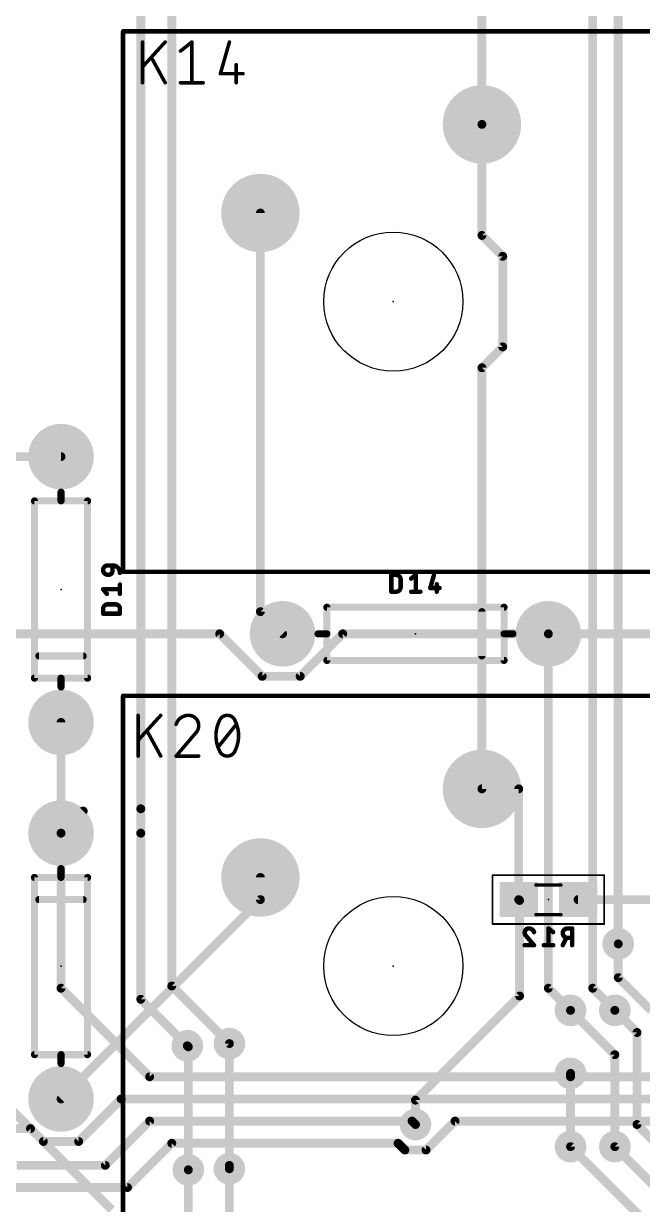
# Model space of a CAD drawing. Extents: x -145 to 0, y -20 to 96.
# Drawn here: x -98.86 to -81.13, y 12.85 to 46.7 of the extents above; entities that cross this region are included whole.
import ezdxf

# ---------------------------------------------------------------- set-up
doc = ezdxf.new("R2010")
doc.units = 0
for name, color, linetype in [('1', 12, 'CONTINUOUS'), ('16', 132, 'CONTINUOUS'), ('17', 110, 'CONTINUOUS'), ('18', 110, 'CONTINUOUS'), ('20', 31, 'CONTINUOUS'), ('21', 41, 'CONTINUOUS'), ('23', 53, 'CONTINUOUS'), ('24', 53, 'CONTINUOUS'), ('25', 253, 'CONTINUOUS'), ('26', 253, 'CONTINUOUS'), ('40', 132, 'CONTINUOUS'), ('51', 253, 'CONTINUOUS'), ('52', 253, 'CONTINUOUS')]:
    doc.layers.add(name, color=color, linetype=linetype)

# ---------------------------------------------------------------- blocks, each defined once
blk = doc.blocks.new('ROUNDP')
at = {"const_width": 0.5}
blk.add_lwpolyline([(0, -0.25, 1), (0, 0.25, 1), (0, -0.25)], format="xyb", dxfattribs=at)
blk = doc.blocks.new('RECT')
blk.add_solid([(-0.5, -0.5), (0.5, -0.5), (-0.5, 0.5), (0.5, 0.5)])
blk = doc.blocks.new('ROUNDV')
at = {"const_width": 0.5}
blk.add_lwpolyline([(0, -0.25, 1), (0, 0.25, 1), (0, -0.25)], format="xyb", dxfattribs=at)

msp = doc.modelspace()

# ---------------------------------------------------------------- linework, layer by layer
at = {"layer": '1', "const_width": 0.254}
for points in [[(-95.504, 24.1935), (-95.504, 91.567)], [(-94.615, 19.1135), (-94.615, 90.805)], [(-81.8174, 20.32), (-81.8174, 65.3074)], [(-85.725, 55.8888), (-85.725, 43.815)], [(-82.55, 19.05), (-82.55, 46.99)], [(-85.725, 43.815), (-85.725, 40.6313)], [(-85.725, 40.6313), (-85.1281, 40.0344)], [(-85.1281, 40.0344), (-85.1281, 37.4357)], [(-85.1281, 37.4357), (-85.725, 36.8388)], [(-85.725, 36.8388), (-85.725, 24.765)], [(-83.82, 19.05), (-83.82, 29.21)], [(-95.504, 23.495), (-95.504, 24.1935)], [(-97.79, 23.495), (-97.79, 19.05)], [(-95.504, 18.7325), (-95.504, 23.495)], [(-95.25, 16.51), (-97.79, 19.05)], [(-92.964, 17.4625), (-94.615, 19.1135)], [(-83.185, 18.415), (-83.82, 19.05)], [(-81.915, 18.415), (-82.55, 19.05)], [(-94.1705, 17.399), (-95.504, 18.7325)], [(-95.25, 16.51), (-83.185, 16.51)], [(-83.185, 16.6076), (-83.185, 16.51)], [(-83.185, 16.51), (-78.8035, 16.51)], [(-98.295, 14.6558), (-99.5142, 15.875)], [(-96.0658, 15.875), (-97.285, 14.6558)], [(-51.435, 15.875), (-96.0658, 15.875)], [(-96.52, 13.97), (-95.25, 15.24)], [(-95.25, 15.24), (-87.7276, 15.24)], [(-87.7276, 15.24), (-87.63, 15.1424)], [(-87.3265, 14.4098), (-86.4963, 15.24)], [(-86.4963, 15.24), (-53.9456, 15.24)], [(-97.285, 14.6558), (-98.295, 14.6558)], [(-95.885, 13.335), (-94.615, 14.605)], [(-94.615, 14.605), (-88.1287, 14.605)], [(-88.1287, 14.605), (-87.9335, 14.4098)], [(-77.1826, 8.505), (-83.185, 14.5074)], [(-76.319, 8.9114), (-81.915, 14.5074)], [(-87.9335, 14.4098), (-87.3265, 14.4098)], [(-99.06, 13.97), (-96.52, 13.97)], [(-94.1411, 8.3838), (-94.1411, 13.843)], [(-92.964, 13.97), (-92.964, 13.8724)], [(-92.964, 4.1275), (-92.964, 13.8724)], [(-99.695, 13.335), (-95.885, 13.335)]]:
    msp.add_lwpolyline(points, dxfattribs=at)
at = {"layer": '1', "const_width": 0.127}
for points in [[(-85.6615, 43.815, 1), (-85.7885, 43.815)], [(-85.7885, 43.815, 1), (-85.6615, 43.815)], [(-85.6801, 40.6762, 1), (-85.7699, 40.5863)], [(-85.7885, 40.6313, 1), (-85.6615, 40.6313)], [(-85.0646, 40.0344, 1), (-85.1916, 40.0344)], [(-85.173, 39.9894, 1), (-85.0832, 40.0793)], [(-85.1916, 37.4357, 1), (-85.0646, 37.4357)], [(-85.0832, 37.3907, 1), (-85.173, 37.4806)], [(-85.6615, 36.8388, 1), (-85.7885, 36.8388)], [(-85.7699, 36.8837, 1), (-85.6801, 36.7938)], [(-83.7565, 29.21, 1), (-83.8835, 29.21)], [(-85.7885, 24.765, 1), (-85.6615, 24.765)], [(-95.4405, 24.1935, 1), (-95.5675, 24.1935)], [(-95.5675, 24.1935, 1), (-95.4405, 24.1935)], [(-97.7265, 23.495, 1), (-97.8535, 23.495)], [(-95.4405, 23.495, 1), (-95.5675, 23.495)], [(-95.5675, 23.495, 1), (-95.4405, 23.495)], [(-81.8809, 20.32, 1), (-81.7539, 20.32)], [(-97.7451, 19.0949, 1), (-97.8349, 19.0051)], [(-97.8535, 19.05, 1), (-97.7265, 19.05)], [(-94.5701, 19.1584, 1), (-94.6599, 19.0686)], [(-94.6785, 19.1135, 1), (-94.5515, 19.1135)], [(-83.7751, 19.0949, 1), (-83.8649, 19.0051)], [(-83.8835, 19.05, 1), (-83.7565, 19.05)], [(-82.5051, 19.0949, 1), (-82.5949, 19.0051)], [(-82.6135, 19.05, 1), (-82.4865, 19.05)], [(-95.4591, 18.7774, 1), (-95.5489, 18.6876)], [(-95.5675, 18.7325, 1), (-95.4405, 18.7325)], [(-83.2299, 18.3701, 1), (-83.1401, 18.4599)], [(-81.9599, 18.3701, 1), (-81.8701, 18.4599)], [(-94.2154, 17.3541, 1), (-94.1256, 17.4439)], [(-93.0089, 17.4176, 1), (-92.9191, 17.5074)], [(-95.25, 16.5735, 1), (-95.25, 16.4465)], [(-95.2949, 16.4651, 1), (-95.2051, 16.5549)], [(-83.1215, 16.6076, 1), (-83.2485, 16.6076)], [(-83.185, 16.5735, 1), (-83.185, 16.4465)], [(-83.185, 16.4465, 1), (-83.185, 16.5735)], [(-83.2485, 16.51, 1), (-83.1215, 16.51)], [(-96.0658, 15.9385, 1), (-96.0658, 15.8115)], [(-96.0209, 15.8301, 1), (-96.1107, 15.9199)], [(-95.25, 15.3035, 1), (-95.25, 15.1765)], [(-95.2051, 15.1951, 1), (-95.2949, 15.2849)], [(-87.6827, 15.2849, 1), (-87.7725, 15.1951)], [(-87.7276, 15.1765, 1), (-87.7276, 15.3035)], [(-87.6749, 15.0975, 1), (-87.5851, 15.1873)], [(-86.4963, 15.3035, 1), (-86.4963, 15.1765)], [(-86.4514, 15.1951, 1), (-86.5412, 15.2849)], [(-98.295, 14.7193, 1), (-98.295, 14.5923)], [(-98.3399, 14.6109, 1), (-98.2501, 14.7007)], [(-97.3299, 14.7007, 1), (-97.2401, 14.6109)], [(-97.285, 14.5923, 1), (-97.285, 14.7193)], [(-94.615, 14.6685, 1), (-94.615, 14.5415)], [(-94.5701, 14.5601, 1), (-94.6599, 14.6499)], [(-88.0838, 14.6499, 1), (-88.1736, 14.5601)], [(-88.1287, 14.5415, 1), (-88.1287, 14.6685)], [(-83.1401, 14.5523, 1), (-83.2299, 14.4625)], [(-81.8701, 14.5523, 1), (-81.9599, 14.4625)], [(-87.9335, 14.4733, 1), (-87.9335, 14.3463)], [(-87.9784, 14.3649, 1), (-87.8886, 14.4547)], [(-87.3714, 14.4547, 1), (-87.2816, 14.3649)], [(-87.3265, 14.3463, 1), (-87.3265, 14.4733)], [(-96.5649, 14.0149, 1), (-96.4751, 13.9251)], [(-96.52, 13.9065, 1), (-96.52, 14.0335)], [(-94.0776, 13.843, 1), (-94.2046, 13.843)], [(-92.9005, 13.97, 1), (-93.0275, 13.97)], [(-92.9005, 13.8724, 1), (-93.0275, 13.8724)], [(-93.0275, 13.8724, 1), (-92.9005, 13.8724)], [(-95.9299, 13.3799, 1), (-95.8401, 13.2901)], [(-95.885, 13.2715, 1), (-95.885, 13.3985)]]:
    msp.add_lwpolyline(points, format="xyb", dxfattribs=at)
at = {"layer": '16', "const_width": 0.254}
for points in [[(-92.075, 41.275), (-92.075, 29.845)], [(-103.505, 34.29), (-97.79, 34.29)], [(-92.075, 29.845), (-91.44, 29.21)], [(-102.87, 29.21), (-93.2434, 29.21)], [(-93.2434, 29.21), (-92.0242, 27.9908)], [(-90.935, 27.9908), (-89.7158, 29.21)], [(-89.7158, 29.21), (-83.82, 29.21)], [(-83.82, 29.21), (-67.31, 29.21)], [(-92.0242, 27.9908), (-90.935, 27.9908)], [(-97.79, 26.67), (-97.79, 23.495)], [(-85.725, 24.765), (-84.67, 24.765)], [(-84.67, 21.59), (-84.67, 24.765)], [(-97.79, 23.495), (-97.155, 24.13)], [(-92.075, 21.59), (-92.075, 22.225)], [(-97.79, 15.875), (-92.075, 21.59)], [(-84.67, 21.59), (-84.6455, 21.5655)], [(-84.6455, 21.5655), (-84.6455, 18.8254)], [(-82.97, 21.59), (-80.1237, 21.59)], [(-81.8174, 19.3535), (-81.8174, 20.32)], [(-80.8736, 18.4097), (-81.8174, 19.3535)], [(-84.6455, 18.8254), (-87.63, 15.8409)], [(-81.915, 17.145), (-83.185, 18.415)], [(-81.28, 17.78), (-81.915, 18.415)], [(-81.28, 15.1424), (-81.28, 17.78)], [(-94.1411, 17.3696), (-94.1705, 17.399)], [(-94.1411, 13.843), (-94.1411, 17.3696)], [(-92.964, 17.4625), (-92.964, 13.8724)], [(-81.915, 14.5074), (-81.915, 17.145)], [(-83.185, 14.5074), (-83.185, 16.6076)], [(-87.63, 15.8409), (-87.63, 15.1424)], [(-80.645, 14.5074), (-81.28, 15.1424)], [(-98.6642, 15.025), (-104.775, 15.025)], [(-98.6642, 15.025), (-96.3345, 12.6953)]]:
    msp.add_lwpolyline(points, dxfattribs=at)
at = {"layer": '16', "const_width": 0.127}
for points in [[(-92.0115, 41.275, 1), (-92.1385, 41.275)], [(-97.79, 34.2265, 1), (-97.79, 34.3535)], [(-92.0301, 29.8899, 1), (-92.1199, 29.8001)], [(-92.1385, 29.845, 1), (-92.0115, 29.845)], [(-93.1985, 29.2549, 1), (-93.2883, 29.1651)], [(-93.2434, 29.1465, 1), (-93.2434, 29.2735)], [(-91.4849, 29.1651, 1), (-91.3951, 29.2549)], [(-89.7158, 29.2735, 1), (-89.7158, 29.1465)], [(-89.6709, 29.1651, 1), (-89.7607, 29.2549)], [(-83.82, 29.2735, 1), (-83.82, 29.1465)], [(-83.82, 29.1465, 1), (-83.82, 29.2735)], [(-92.0242, 28.0543, 1), (-92.0242, 27.9273)], [(-92.0691, 27.9459, 1), (-91.9793, 28.0357)], [(-90.9799, 28.0357, 1), (-90.8901, 27.9459)], [(-90.935, 27.9273, 1), (-90.935, 28.0543)], [(-97.7265, 26.67, 1), (-97.8535, 26.67)], [(-85.725, 24.8285, 1), (-85.725, 24.7015)], [(-84.6065, 24.765, 1), (-84.7335, 24.765)], [(-84.67, 24.7015, 1), (-84.67, 24.8285)], [(-97.1101, 24.0851, 1), (-97.1999, 24.1749)], [(-97.8349, 23.5399, 1), (-97.7451, 23.4501)], [(-97.8535, 23.495, 1), (-97.7265, 23.495)], [(-92.0115, 22.225, 1), (-92.1385, 22.225)], [(-92.0301, 21.5451, 1), (-92.1199, 21.6349)], [(-84.6251, 21.6349, 1), (-84.7149, 21.5451)], [(-84.582, 21.5655, 1), (-84.709, 21.5655)], [(-84.6904, 21.5206, 1), (-84.6006, 21.6104)], [(-82.97, 21.6535, 1), (-82.97, 21.5265)], [(-92.1385, 21.59, 1), (-92.0115, 21.59)], [(-84.7335, 21.59, 1), (-84.6065, 21.59)], [(-81.7539, 20.32, 1), (-81.8809, 20.32)], [(-81.7725, 19.3984, 1), (-81.8623, 19.3086)], [(-81.8809, 19.3535, 1), (-81.7539, 19.3535)], [(-84.709, 18.8254, 1), (-84.582, 18.8254)], [(-84.6006, 18.7805, 1), (-84.6904, 18.8703)], [(-83.1401, 18.4599, 1), (-83.2299, 18.3701)], [(-81.8701, 18.4599, 1), (-81.9599, 18.3701)], [(-81.2165, 17.78, 1), (-81.3435, 17.78)], [(-81.3249, 17.7351, 1), (-81.2351, 17.8249)], [(-94.1256, 17.4439, 1), (-94.2154, 17.3541)], [(-94.0776, 17.3696, 1), (-94.2046, 17.3696)], [(-94.186, 17.3247, 1), (-94.0962, 17.4145)], [(-92.9005, 17.4625, 1), (-93.0275, 17.4625)], [(-81.8515, 17.145, 1), (-81.9785, 17.145)], [(-81.9599, 17.1001, 1), (-81.8701, 17.1899)], [(-83.1215, 16.6076, 1), (-83.2485, 16.6076)], [(-97.8349, 15.9199, 1), (-97.7451, 15.8301)], [(-87.5665, 15.8409, 1), (-87.6935, 15.8409)], [(-87.6749, 15.8858, 1), (-87.5851, 15.796)], [(-81.2351, 15.1873, 1), (-81.3249, 15.0975)], [(-98.6193, 15.0699, 1), (-98.7091, 14.9801)], [(-98.6642, 14.9615, 1), (-98.6642, 15.0885)], [(-87.6935, 15.1424, 1), (-87.5665, 15.1424)], [(-81.3435, 15.1424, 1), (-81.2165, 15.1424)], [(-83.2485, 14.5074, 1), (-83.1215, 14.5074)], [(-81.9785, 14.5074, 1), (-81.8515, 14.5074)], [(-94.2046, 13.843, 1), (-94.0776, 13.843)], [(-93.0275, 13.8724, 1), (-92.9005, 13.8724)]]:
    msp.add_lwpolyline(points, format="xyb", dxfattribs=at)
at = {"layer": '20'}
for centre in [(-88.265, 38.735), (-88.265, 19.685)]:
    msp.add_circle(centre, 1.9939, dxfattribs=at)
at = {"layer": '21', "const_width": 0.2032}
for points in [[(-97.79, 33.02), (-97.79, 33.274)], [(-98.552, 27.94), (-98.552, 33.02)], [(-98.552, 33.02), (-97.79, 33.02)], [(-97.79, 33.02), (-97.028, 33.02)], [(-97.028, 33.02), (-97.028, 27.94)], [(-90.17, 29.972), (-85.09, 29.972)], [(-90.17, 29.21), (-90.17, 29.972)], [(-85.725, 29.845), (-85.725, 28.575)], [(-85.09, 29.972), (-85.09, 29.21)], [(-90.17, 29.21), (-90.424, 29.21)], [(-90.17, 28.448), (-90.17, 29.21)], [(-85.09, 29.21), (-85.09, 28.448)], [(-85.09, 29.21), (-84.836, 29.21)], [(-97.155, 28.575), (-98.425, 28.575)], [(-85.09, 28.448), (-90.17, 28.448)], [(-97.79, 27.94), (-98.552, 27.94)], [(-97.028, 27.94), (-97.79, 27.94)], [(-97.79, 27.94), (-97.79, 27.686)], [(-97.79, 22.225), (-97.79, 22.479)], [(-98.552, 17.145), (-98.552, 22.225)], [(-98.552, 22.225), (-97.79, 22.225)], [(-97.79, 22.225), (-97.028, 22.225)], [(-97.028, 22.225), (-97.028, 17.145)], [(-98.425, 21.59), (-97.155, 21.59)], [(-97.79, 17.145), (-98.552, 17.145)], [(-97.028, 17.145), (-97.79, 17.145)], [(-97.79, 17.145), (-97.79, 16.891)]]:
    msp.add_lwpolyline(points, dxfattribs=at)
at = {"layer": '21', "const_width": 0.1016}
for points in [[(-97.7392, 33.274, 1), (-97.8408, 33.274)], [(-98.5012, 33.02, 1), (-98.6028, 33.02)], [(-98.552, 33.0708, 1), (-98.552, 32.9692)], [(-97.79, 33.0708, 1), (-97.79, 32.9692)], [(-97.8408, 33.02, 1), (-97.7392, 33.02)], [(-97.79, 32.9692, 1), (-97.79, 33.0708)], [(-96.9772, 33.02, 1), (-97.0788, 33.02)], [(-97.028, 32.9692, 1), (-97.028, 33.0708)], [(-90.17, 30.0228, 1), (-90.17, 29.9212)], [(-90.1192, 29.972, 1), (-90.2208, 29.972)], [(-85.6742, 29.845, 1), (-85.7758, 29.845)], [(-85.0392, 29.972, 1), (-85.1408, 29.972)], [(-85.09, 29.9212, 1), (-85.09, 30.0228)], [(-90.424, 29.2608, 1), (-90.424, 29.1592)], [(-90.1192, 29.21, 1), (-90.2208, 29.21)], [(-90.2208, 29.21, 1), (-90.1192, 29.21)], [(-90.17, 29.1592, 1), (-90.17, 29.2608)], [(-85.0392, 29.21, 1), (-85.1408, 29.21)], [(-85.09, 29.2608, 1), (-85.09, 29.1592)], [(-85.1408, 29.21, 1), (-85.0392, 29.21)], [(-84.836, 29.1592, 1), (-84.836, 29.2608)], [(-98.425, 28.6258, 1), (-98.425, 28.5242)], [(-97.155, 28.5242, 1), (-97.155, 28.6258)], [(-90.17, 28.4988, 1), (-90.17, 28.3972)], [(-90.2208, 28.448, 1), (-90.1192, 28.448)], [(-85.7758, 28.575, 1), (-85.6742, 28.575)], [(-85.1408, 28.448, 1), (-85.0392, 28.448)], [(-85.09, 28.3972, 1), (-85.09, 28.4988)], [(-98.552, 27.9908, 1), (-98.552, 27.8892)], [(-98.6028, 27.94, 1), (-98.5012, 27.94)], [(-97.79, 27.9908, 1), (-97.79, 27.8892)], [(-97.7392, 27.94, 1), (-97.8408, 27.94)], [(-97.79, 27.8892, 1), (-97.79, 27.9908)], [(-97.0788, 27.94, 1), (-96.9772, 27.94)], [(-97.028, 27.8892, 1), (-97.028, 27.9908)], [(-97.8408, 27.686, 1), (-97.7392, 27.686)], [(-97.7392, 22.479, 1), (-97.8408, 22.479)], [(-98.5012, 22.225, 1), (-98.6028, 22.225)], [(-98.552, 22.2758, 1), (-98.552, 22.1742)], [(-97.79, 22.2758, 1), (-97.79, 22.1742)], [(-97.8408, 22.225, 1), (-97.7392, 22.225)], [(-97.79, 22.1742, 1), (-97.79, 22.2758)], [(-96.9772, 22.225, 1), (-97.0788, 22.225)], [(-97.028, 22.1742, 1), (-97.028, 22.2758)], [(-98.425, 21.6408, 1), (-98.425, 21.5392)], [(-97.155, 21.5392, 1), (-97.155, 21.6408)], [(-98.552, 17.1958, 1), (-98.552, 17.0942)], [(-98.6028, 17.145, 1), (-98.5012, 17.145)], [(-97.79, 17.1958, 1), (-97.79, 17.0942)], [(-97.7392, 17.145, 1), (-97.8408, 17.145)], [(-97.8408, 16.891, 1), (-97.7392, 16.891)], [(-97.79, 17.0942, 1), (-97.79, 17.1958)], [(-97.0788, 17.145, 1), (-96.9772, 17.145)], [(-97.028, 17.0942, 1), (-97.028, 17.1958)]]:
    msp.add_lwpolyline(points, format="xyb", dxfattribs=at)
at = {"layer": '23'}
for p in [(-88.265, 38.735), (-97.79, 30.48), (-87.63, 29.21), (-97.79, 19.685), (-88.265, 19.685)]:
    msp.add_point(p, dxfattribs=at)
at = {"layer": '24'}
msp.add_point((-83.82, 21.59), dxfattribs=at)
at = {"layer": '25'}
for points, const_width in [([(-95.4532, 45.0088), (-95.4532, 46.1772)], 0.1016), ([(-94.8041, 46.1772), (-95.4532, 45.4632)], 0.1016), ([(-94.3652, 45.9176), (-94.0407, 46.1772)], 0.1016), ([(-94.0407, 46.1772), (-94.0407, 45.0088)], 0.1016), ([(-92.9626, 46.1772), (-93.2222, 45.2684)], 0.1016), ([(-94.8041, 45.0088), (-95.1936, 45.7228)], 0.1016), ([(-92.7679, 45.5281), (-92.7679, 45.0088)], 0.1016), ([(-94.3652, 45.0088), (-93.7161, 45.0088)], 0.1016), ([(-93.2222, 45.2684), (-92.5731, 45.2684)], 0.1016), ([(-96.4494, 31.1718), (-96.3154, 31.1718)], 0.127), ([(-96.3154, 31.1718), (-96.3154, 31.011)], 0.127), ([(-96.4226, 30.9037), (-96.4494, 30.9037)], 0.127), ([(-88.3218, 30.4165), (-88.3218, 30.8991)], 0.127), ([(-88.3218, 30.8991), (-88.1878, 30.8991)], 0.127), ([(-88.0537, 30.765), (-88.0537, 30.5506)], 0.127), ([(-87.7549, 30.7919), (-87.6209, 30.8991)], 0.127), ([(-87.6209, 30.8991), (-87.6209, 30.4165)], 0.127), ([(-87.099, 30.8991), (-87.2063, 30.5237)], 0.127), ([(-96.4763, 30.3551), (-96.5835, 30.4891)], 0.127), ([(-96.5835, 30.4891), (-96.1009, 30.4891)], 0.127), ([(-96.1009, 30.3551), (-96.1009, 30.6232)], 0.127), ([(-88.1878, 30.4165), (-88.3218, 30.4165)], 0.127), ([(-87.7549, 30.4165), (-87.4868, 30.4165)], 0.127), ([(-87.2063, 30.5237), (-86.9382, 30.5237)], 0.127), ([(-87.0186, 30.631), (-87.0186, 30.4165)], 0.127), ([(-96.5835, 29.7882), (-96.5835, 29.9222)], 0.127), ([(-96.1009, 29.7882), (-96.5835, 29.7882)], 0.127), ([(-96.4494, 30.0563), (-96.235, 30.0563)], 0.127), ([(-96.1009, 29.9222), (-96.1009, 29.7882)], 0.127), ([(-95.5802, 25.7048), (-95.5802, 26.8732)], 0.1016), ([(-94.9311, 26.8732), (-95.5802, 26.1592)], 0.1016), ([(-94.9311, 25.7048), (-95.3206, 26.4188)], 0.1016), ([(-93.2843, 25.9644), (-92.765, 26.6136)], 0.1016), ([(-93.9405, 26.3539), (-94.4922, 25.7048)], 0.1016), ([(-94.4922, 25.7048), (-93.8431, 25.7048)], 0.1016)]:
    msp.add_lwpolyline(points, dxfattribs=dict(at, const_width=const_width))
for points, const_width in [([(-95.4278, 46.1772, 1), (-95.4786, 46.1772)], 0.0508), ([(-94.7853, 46.1601, 1), (-94.8229, 46.1943)], 0.0508), ([(-94.0153, 46.1772, 1), (-94.0661, 46.1772)], 0.0508), ([(-94.0248, 46.1574, 1), (-94.0566, 46.197)], 0.0508), ([(-92.9382, 46.1702, 1), (-92.987, 46.1842)], 0.0508), ([(-95.1713, 45.735, 1), (-95.2159, 45.7107)], 0.0508), ([(-94.3811, 45.9374, 1), (-94.3494, 45.8977)], 0.0508), ([(-95.472, 45.4803, 1), (-95.4344, 45.4461)], 0.0508), ([(-92.7425, 45.5281, 1), (-92.7933, 45.5281)], 0.0508), ([(-95.4786, 45.0088, 1), (-95.4278, 45.0088)], 0.0508), ([(-94.8264, 44.9966, 1), (-94.7818, 45.021)], 0.0508), ([(-94.3652, 45.0342, 1), (-94.3652, 44.9834)], 0.0508), ([(-94.0661, 45.0088, 1), (-94.0153, 45.0088)], 0.0508), ([(-93.7161, 44.9834, 1), (-93.7161, 45.0342)], 0.0508), ([(-93.2467, 45.2754, 1), (-93.1978, 45.2615)], 0.0508), ([(-93.2222, 45.2938, 1), (-93.2222, 45.243)], 0.0508), ([(-92.7933, 45.0088, 1), (-92.7425, 45.0088)], 0.0508), ([(-92.5731, 45.243, 1), (-92.5731, 45.2938)], 0.0508), ([(-96.4494, 31.1718, 1), (-96.4494, 30.9037)], 0.127), ([(-96.4494, 31.2036, 1), (-96.4494, 31.1401)], 0.0635), ([(-96.4494, 31.1401, 1), (-96.4494, 31.2036)], 0.0635), ([(-96.3154, 31.2036, 1), (-96.3154, 31.1401)], 0.0635), ([(-96.1009, 30.9573, 0.4142), (-96.3154, 31.1718)], 0.127), ([(-96.2836, 31.1718, 1), (-96.3471, 31.1718)], 0.0635), ([(-96.3154, 31.1401, 1), (-96.3154, 31.2036)], 0.0635), ([(-96.4494, 30.9355, 1), (-96.4494, 30.872)], 0.0635), ([(-96.4226, 30.9037, 0.4142), (-96.3154, 31.011)], 0.127), ([(-96.4226, 30.9355, 1), (-96.4226, 30.872)], 0.0635), ([(-96.4494, 30.872, 1), (-96.4494, 30.9355)], 0.0635), ([(-96.4226, 30.872, 1), (-96.4226, 30.9355)], 0.0635), ([(-96.2836, 31.011, 1), (-96.3471, 31.011)], 0.0635), ([(-96.3471, 31.011, 1), (-96.2836, 31.011)], 0.0635), ([(-96.1327, 30.9573, 1), (-96.0692, 30.9573)], 0.0635), ([(-88.2901, 30.8991, 1), (-88.3536, 30.8991)], 0.0635), ([(-88.3218, 30.9308, 1), (-88.3218, 30.8674)], 0.0635), ([(-88.0537, 30.765, 0.4142), (-88.1878, 30.8991)], 0.127), ([(-88.1878, 30.9308, 1), (-88.1878, 30.8674)], 0.0635), ([(-88.1878, 30.8674, 1), (-88.1878, 30.9308)], 0.0635), ([(-88.022, 30.765, 1), (-88.0855, 30.765)], 0.0635), ([(-87.7747, 30.8166, 1), (-87.7351, 30.7671)], 0.0635), ([(-87.5891, 30.8991, 1), (-87.6526, 30.8991)], 0.0635), ([(-87.601, 30.8743, 1), (-87.6407, 30.9239)], 0.0635), ([(-87.0685, 30.8904, 1), (-87.1296, 30.9078)], 0.0635), ([(-96.5587, 30.509, 1), (-96.6083, 30.4693)], 0.0635), ([(-96.5835, 30.5209, 1), (-96.5835, 30.4574)], 0.0635), ([(-96.0692, 30.6232, 1), (-96.1327, 30.6232)], 0.0635), ([(-96.1009, 30.4574, 1), (-96.1009, 30.5209)], 0.0635), ([(-88.3218, 30.4483, 1), (-88.3218, 30.3848)], 0.0635), ([(-88.1878, 30.4165, 0.4142), (-88.0537, 30.5506)], 0.127), ([(-88.1878, 30.4482, 1), (-88.1878, 30.3847)], 0.0635), ([(-88.1878, 30.3848, 1), (-88.1878, 30.4483)], 0.0635), ([(-88.0855, 30.765, 1), (-88.022, 30.765)], 0.0635), ([(-88.022, 30.5506, 1), (-88.0855, 30.5506)], 0.0635), ([(-88.0855, 30.5506, 1), (-88.022, 30.5506)], 0.0635), ([(-87.7549, 30.4483, 1), (-87.7549, 30.3848)], 0.0635), ([(-87.4868, 30.3848, 1), (-87.4868, 30.4483)], 0.0635), ([(-87.2063, 30.5555, 1), (-87.2063, 30.492)], 0.0635), ([(-87.2368, 30.5325, 1), (-87.1757, 30.515)], 0.0635), ([(-86.9869, 30.631, 1), (-87.0504, 30.631)], 0.0635), ([(-86.9382, 30.492, 1), (-86.9382, 30.5555)], 0.0635), ([(-96.501, 30.3353, 1), (-96.4515, 30.3749)], 0.0635), ([(-96.1327, 30.3551, 1), (-96.0692, 30.3551)], 0.0635), ([(-88.3536, 30.4165, 1), (-88.2901, 30.4165)], 0.0635), ([(-87.6526, 30.4165, 1), (-87.5891, 30.4165)], 0.0635), ([(-87.0504, 30.4165, 1), (-86.9869, 30.4165)], 0.0635), ([(-96.5517, 29.9222, 1), (-96.6153, 29.9222)], 0.0635), ([(-96.6153, 29.9222, 1), (-96.5517, 29.9222)], 0.0635), ([(-96.6153, 29.7882, 1), (-96.5517, 29.7882)], 0.0635), ([(-96.4494, 30.0563, 0.4142), (-96.5835, 29.9222)], 0.127), ([(-96.5835, 29.8199, 1), (-96.5835, 29.7564)], 0.0635), ([(-96.4494, 30.088, 1), (-96.4494, 30.0245)], 0.0635), ([(-96.4494, 30.0245, 1), (-96.4494, 30.088)], 0.0635), ([(-96.1009, 29.9222, 0.4142), (-96.235, 30.0563)], 0.127), ([(-96.235, 30.088, 1), (-96.235, 30.0245)], 0.0635), ([(-96.235, 30.0245, 1), (-96.235, 30.088)], 0.0635), ([(-96.0692, 29.9222, 1), (-96.1327, 29.9222)], 0.0635), ([(-96.1327, 29.7882, 1), (-96.0692, 29.7882)], 0.0635), ([(-96.1326, 29.9222, 1), (-96.0691, 29.9222)], 0.0635), ([(-96.1009, 29.7564, 1), (-96.1009, 29.8199)], 0.0635), ([(-95.5548, 26.8732, 1), (-95.6056, 26.8732)], 0.0508), ([(-94.9123, 26.8561, 1), (-94.9499, 26.8903)], 0.0508), ([(-94.1352, 26.8732, 0.3252), (-94.4922, 26.6136)], 0.1016), ([(-93.8431, 26.5811, 0.4142), (-94.1352, 26.8732)], 0.1016), ([(-94.1352, 26.8986, 1), (-94.1352, 26.8478)], 0.0508), ([(-94.1352, 26.8478, 1), (-94.1352, 26.8986)], 0.0508), ([(-93.2519, 26.7109, 0.1139), (-93.3492, 26.289)], 0.1016), ([(-93.0247, 26.8732, 0.3205), (-93.2519, 26.7109)], 0.1016), ([(-93.2759, 26.7192, 1), (-93.2279, 26.7027)], 0.0508), ([(-93.229, 26.6998, 1), (-93.2747, 26.7221)], 0.0508), ([(-92.7975, 26.7109, 0.3205), (-93.0247, 26.8732)], 0.1016), ([(-93.0247, 26.8986, 1), (-93.0247, 26.8478)], 0.0508), ([(-93.0247, 26.8478, 1), (-93.0247, 26.8986)], 0.0508), ([(-92.7001, 26.289, 0.1139), (-92.7975, 26.7109)], 0.1016), ([(-92.7747, 26.7221, 1), (-92.8203, 26.6998)], 0.0508), ([(-92.8215, 26.7027, 1), (-92.7735, 26.7192)], 0.0508), ([(-95.2983, 26.431, 1), (-95.3429, 26.4067)], 0.0508), ([(-94.5164, 26.6214, 1), (-94.4681, 26.6057)], 0.0508), ([(-93.9405, 26.3539, 0.2053), (-93.8431, 26.5811)], 0.1016), ([(-93.9211, 26.3375, 1), (-93.9598, 26.3704)], 0.0508), ([(-93.8177, 26.5811, 1), (-93.8685, 26.5811)], 0.0508), ([(-93.8685, 26.5811, 1), (-93.8177, 26.5811)], 0.0508), ([(-92.7452, 26.5977, 1), (-92.7849, 26.6294)], 0.0508), ([(-95.599, 26.1763, 1), (-95.5614, 26.1421)], 0.0508), ([(-93.958, 26.3723, 1), (-93.923, 26.3355)], 0.0508), ([(-93.3492, 26.289, 0.1139), (-93.2519, 25.8671)], 0.1016), ([(-93.3238, 26.289, 1), (-93.3746, 26.289)], 0.0508), ([(-93.3746, 26.289, 1), (-93.3238, 26.289)], 0.0508), ([(-92.7975, 25.8671, 0.1139), (-92.7001, 26.289)], 0.1016), ([(-92.6747, 26.289, 1), (-92.7255, 26.289)], 0.0508), ([(-92.7255, 26.289, 1), (-92.6747, 26.289)], 0.0508), ([(-95.6056, 25.7048, 1), (-95.5548, 25.7048)], 0.0508), ([(-94.9534, 25.6926, 1), (-94.9088, 25.717)], 0.0508), ([(-94.5116, 25.7213, 1), (-94.4729, 25.6883)], 0.0508), ([(-94.4922, 25.7302, 1), (-94.4922, 25.6794)], 0.0508), ([(-93.8431, 25.6794, 1), (-93.8431, 25.7302)], 0.0508), ([(-93.3042, 25.9803, 1), (-93.2645, 25.9486)], 0.0508), ([(-93.2519, 25.8671, 0.3205), (-93.0247, 25.7048)], 0.1016), ([(-93.2278, 25.8753, 1), (-93.2759, 25.8588)], 0.0508), ([(-93.2747, 25.8559, 1), (-93.229, 25.8782)], 0.0508), ([(-93.0247, 25.7048, 0.3205), (-92.7975, 25.8671)], 0.1016), ([(-93.0247, 25.7302, 1), (-93.0247, 25.6794)], 0.0508), ([(-93.0247, 25.6794, 1), (-93.0247, 25.7302)], 0.0508), ([(-92.8203, 25.8782, 1), (-92.7747, 25.8559)], 0.0508), ([(-92.7735, 25.8588, 1), (-92.8215, 25.8753)], 0.0508)]:
    msp.add_lwpolyline(points, format="xyb", dxfattribs=dict(at, const_width=const_width))
at = {"layer": '26'}
for points, const_width in [([(-84.4678, 20.6438, 1), (-84.5313, 20.6438)], 0.0635), ([(-84.5313, 20.6438, 1), (-84.4678, 20.6438)], 0.0635), ([(-84.3789, 20.7645, 0.4142), (-84.4995, 20.6438)], 0.127), ([(-84.4995, 20.6438, 0.2053), (-84.4593, 20.55)], 0.127), ([(-84.2314, 20.6573, 0.3252), (-84.3789, 20.7645)], 0.127), ([(-84.3789, 20.7962, 1), (-84.3789, 20.7328)], 0.0635), ([(-84.3789, 20.7327, 1), (-84.3789, 20.7962)], 0.0635), ([(-84.2616, 20.6475, 1), (-84.2012, 20.667)], 0.0635), ([(-83.7851, 20.7645, 1), (-83.8486, 20.7645)], 0.0635), ([(-83.797, 20.7893, 1), (-83.8366, 20.7397)], 0.0635), ([(-83.7026, 20.6325, 1), (-83.6629, 20.682)], 0.0635), ([(-83.2745, 20.7645, 1), (-83.2745, 20.4964)], 0.127), ([(-83.2745, 20.7963, 1), (-83.2745, 20.7328)], 0.0635), ([(-83.2745, 20.7328, 1), (-83.2745, 20.7963)], 0.0635), ([(-83.1087, 20.7645, 1), (-83.1722, 20.7645)], 0.0635), ([(-83.1405, 20.7328, 1), (-83.1405, 20.7963)], 0.0635), ([(-84.4995, 20.3136, 1), (-84.4995, 20.2502)], 0.0635), ([(-84.4351, 20.5706, 1), (-84.4835, 20.5294)], 0.0635), ([(-84.4812, 20.527, 1), (-84.4374, 20.573)], 0.0635), ([(-84.2556, 20.2613, 1), (-84.2072, 20.3025)], 0.0635), ([(-84.2314, 20.2502, 1), (-84.2314, 20.3136)], 0.0635), ([(-83.9509, 20.3136, 1), (-83.9509, 20.2502)], 0.0635), ([(-83.8486, 20.2819, 1), (-83.7851, 20.2819)], 0.0635), ([(-83.6828, 20.2502, 1), (-83.6828, 20.3136)], 0.0635), ([(-83.437, 20.2961, 1), (-83.3802, 20.2677)], 0.0635), ([(-83.273, 20.4822, 1), (-83.3298, 20.5106)], 0.0635), ([(-83.2745, 20.5281, 1), (-83.2745, 20.4646)], 0.0635), ([(-83.2745, 20.4646, 1), (-83.2745, 20.5281)], 0.0635), ([(-83.1722, 20.2819, 1), (-83.1087, 20.2819)], 0.0635), ([(-83.1405, 20.4646, 1), (-83.1405, 20.5281)], 0.0635)]:
    msp.add_lwpolyline(points, format="xyb", dxfattribs=dict(at, const_width=const_width))
at = {"layer": '26', "const_width": 0.127}
for points in [[(-83.6828, 20.6573), (-83.8168, 20.7645)], [(-83.8168, 20.7645), (-83.8168, 20.2819)], [(-83.1405, 20.7645), (-83.2745, 20.7645)], [(-83.1405, 20.2819), (-83.1405, 20.7645)], [(-84.2314, 20.2819), (-84.4995, 20.2819)], [(-84.4593, 20.55), (-84.2314, 20.2819)], [(-83.6828, 20.2819), (-83.9509, 20.2819)], [(-83.4086, 20.2819), (-83.3014, 20.4964)], [(-83.2745, 20.4964), (-83.1405, 20.4964)]]:
    msp.add_lwpolyline(points, dxfattribs=at)
at = {"layer": '40', "const_width": 0.0508}
for points in [[(-82.22, 22.29), (-85.42, 22.29)], [(-85.42, 22.29), (-85.42, 20.89)], [(-82.22, 20.89), (-82.22, 22.29)], [(-85.42, 20.89), (-82.22, 20.89)]]:
    msp.add_lwpolyline(points, dxfattribs=at)
at = {"layer": '40', "const_width": 0.0254}
for points in [[(-85.42, 22.3027, 1), (-85.42, 22.2773)], [(-85.4073, 22.29, 1), (-85.4327, 22.29)], [(-82.2073, 22.29, 1), (-82.2327, 22.29)], [(-82.22, 22.2773, 1), (-82.22, 22.3027)], [(-85.42, 20.9027, 1), (-85.42, 20.8773)], [(-85.4327, 20.89, 1), (-85.4073, 20.89)], [(-82.2327, 20.89, 1), (-82.2073, 20.89)], [(-82.22, 20.8773, 1), (-82.22, 20.9027)]]:
    msp.add_lwpolyline(points, format="xyb", dxfattribs=at)
at = {"layer": '51', "const_width": 0.0635}
for points in [[(-95.9802, 46.482, 1), (-96.0438, 46.482)], [(-96.012, 46.5138, 1), (-96.012, 46.4502)], [(-96.0438, 30.988, 1), (-95.9802, 30.988)], [(-96.012, 31.0198, 1), (-96.012, 30.9563)], [(-95.9802, 27.432, 1), (-96.0438, 27.432)], [(-96.012, 27.4638, 1), (-96.012, 27.4003)]]:
    msp.add_lwpolyline(points, format="xyb", dxfattribs=at)
at = {"layer": '51', "const_width": 0.127}
for points in [[(-96.012, 30.988), (-96.012, 46.482)], [(-96.012, 46.482), (-80.518, 46.482)], [(-80.518, 30.988), (-96.012, 30.988)], [(-96.012, 11.938), (-96.012, 27.432)], [(-96.012, 27.432), (-80.518, 27.432)]]:
    msp.add_lwpolyline(points, dxfattribs=at)
at = {"layer": '52', "const_width": 0.1016}
for points in [[(-84.176, 22.009), (-83.464, 22.009)], [(-84.176, 21.158), (-83.464, 21.158)]]:
    msp.add_lwpolyline(points, dxfattribs=at)
at = {"layer": '52', "const_width": 0.0508}
for points in [[(-84.176, 22.0344, 1), (-84.176, 21.9836)], [(-83.464, 21.9836, 1), (-83.464, 22.0344)], [(-84.176, 21.1834, 1), (-84.176, 21.1326)], [(-83.464, 21.1326, 1), (-83.464, 21.1834)]]:
    msp.add_lwpolyline(points, format="xyb", dxfattribs=at)

# ---------------------------------------------------------------- block references
at = {"layer": '16', "xscale": 1.1}
for p in [(-84.67, 21.59), (-82.97, 21.59)]:
    msp.add_blockref('RECT', p, dxfattribs=at)
at = {"layer": '17'}
for p, xscale, yscale in [((-85.725, 43.815), 2.2479, 2.2479), ((-85.725, 43.815), 2.2479, 2.2479), ((-92.075, 41.275), 2.2479, 2.2479), ((-92.075, 41.275), 2.2479, 2.2479), ((-91.44, 29.21), 1.8796, 1.8796), ((-91.44, 29.21), 1.8796, 1.8796), ((-83.82, 29.21), 1.8796, 1.8796), ((-83.82, 29.21), 1.8796, 1.8796), ((-85.725, 24.765), 2.2479, 2.2479), ((-85.725, 24.765), 2.2479, 2.2479), ((-92.075, 22.225), 2.2479, 2.2479), ((-92.075, 22.225), 2.2479, 2.2479)]:
    msp.add_blockref('ROUNDP', p, dxfattribs=dict(at, xscale=xscale, yscale=yscale))
at = {"layer": '17', "xscale": 1.8796, "yscale": 1.8796}
for p, rotation in [((-97.79, 34.29), 270), ((-97.79, 34.29), 270), ((-97.79, 26.67), 270), ((-97.79, 26.67), 270), ((-97.79, 23.495), 90), ((-97.79, 23.495), 90), ((-97.79, 15.875), 90), ((-97.79, 15.875), 90)]:
    msp.add_blockref('ROUNDP', p, dxfattribs=dict(at, rotation=rotation))
at = {"layer": '18', "xscale": 0.9064, "yscale": 0.9064}
for p in [(-81.8174, 20.32), (-81.8174, 20.32), (-83.185, 18.415), (-83.185, 18.415), (-81.915, 18.415), (-81.915, 18.415), (-94.1705, 17.399), (-94.1705, 17.399), (-92.964, 17.4625), (-92.964, 17.4625), (-83.185, 16.6076), (-83.185, 16.6076), (-87.63, 15.1424), (-87.63, 15.1424), (-83.185, 14.5074), (-83.185, 14.5074), (-81.915, 14.5074), (-81.915, 14.5074), (-94.1411, 13.843), (-94.1411, 13.843), (-92.964, 13.8724), (-92.964, 13.8724)]:
    msp.add_blockref('ROUNDV', p, dxfattribs=at)
at = {"layer": '52', "xscale": 0.5001, "yscale": 0.95}
for p in [(-84.4082, 21.5849), (-83.2398, 21.5849)]:
    msp.add_blockref('RECT', p, dxfattribs=at)

doc.saveas('drawing.dxf')
